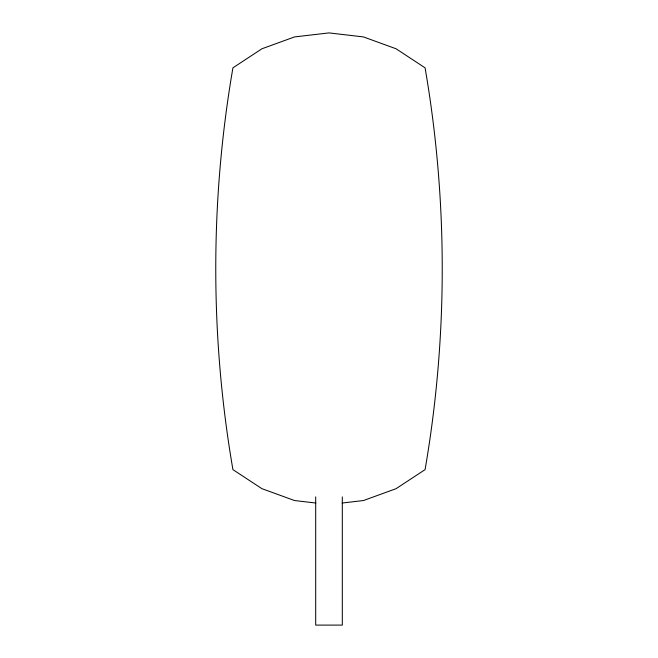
<?xml version="1.0" encoding="UTF-8"?>
<svg xmlns="http://www.w3.org/2000/svg" width="658" height="658" viewBox="0 0 658 658"><rect width="100%" height="100%" fill="white"/><g stroke="black" fill="none" stroke-linecap="round" stroke-linejoin="round"><path stroke-width="0.99" d="M342.176 503.025L363.463 500.541L396.075 488.68L425.076 469.623C447.95 336.937 447.95 200.526 425.076 67.84L396.075 48.782L363.463 36.922L329 32.9L294.537 36.922L261.925 48.782L232.924 67.84C210.05 200.526 210.05 336.937 232.924 469.623L261.925 488.68L294.537 500.541L315.824 503.025M342.308 496.889L342.308 625.1L315.692 625.1L315.692 496.889"/></g></svg>
